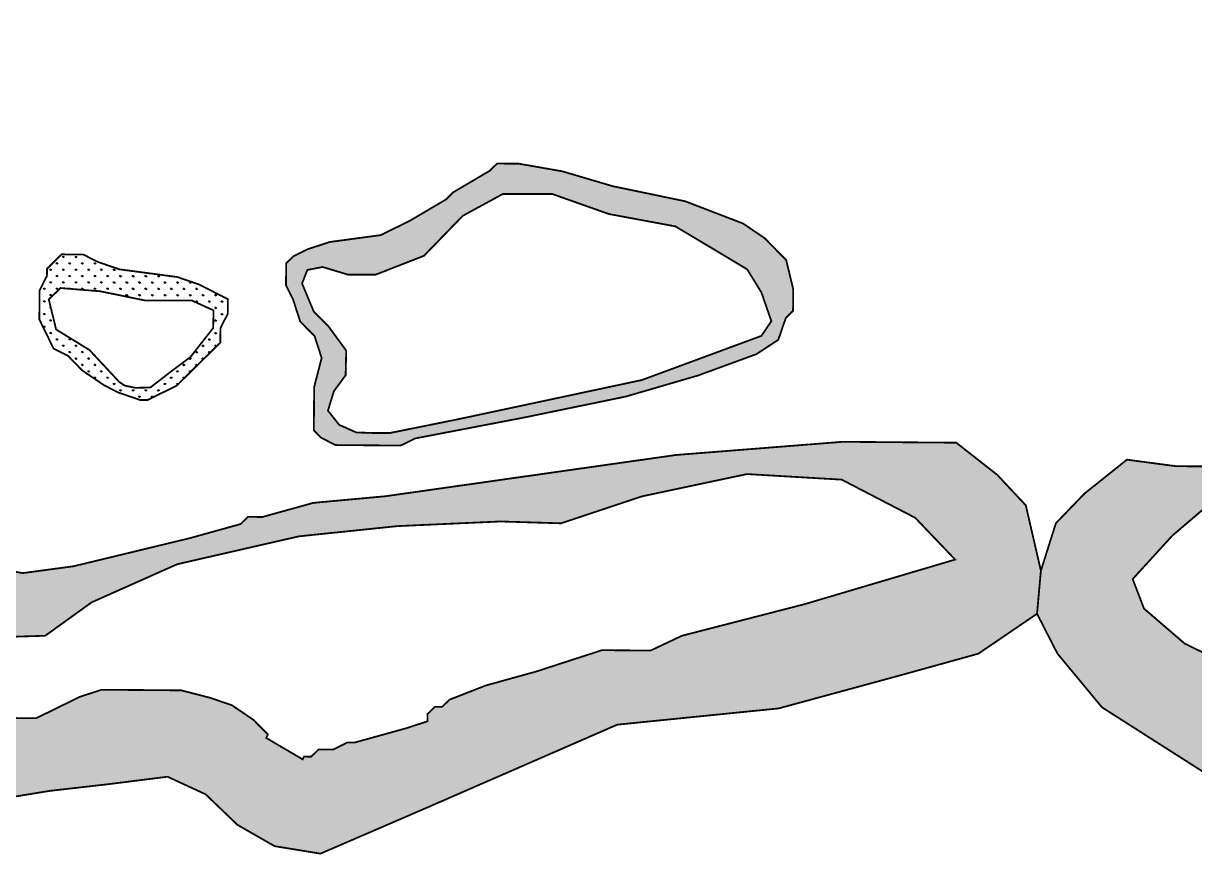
# Model space of a CAD drawing. Header units: metres. Extents: x 319750 to 415268, y 1725605 to 1842937.
# Drawn here: x 328729 to 329382, y 1808804 to 1809267 of the extents above; entities that cross this region are included whole.
import ezdxf

# ---------------------------------------------------------------- set-up
doc = ezdxf.new("R2010")
doc.units = ezdxf.units.M
doc.header["$MEASUREMENT"] = 0
doc.layers.add('MANGROOVES BUFFER ZONE', color=120, linetype='Continuous')
pattern_1 = [(90, (0, 0), (-3.535533904999999, 3.535533904999999), [0.9375, -6.133567814999999]), (45, (0, 0), (-3.535533905932738, 3.535533905932738), [0.9375, -4.0625]), (135, (0, 0), (-3.535533905932738, -3.535533905932737), [0.9375, -4.0625])]

msp = doc.modelspace()

# ---------------------------------------------------------------- hatches: boundary and pattern name
at = {"layer": 'MANGROOVES BUFFER ZONE'}
h = msp.add_hatch(dxfattribs=at)
h.set_pattern_fill('GRASS', color=256, scale=5)
h.set_pattern_definition(pattern_1)
h.paths.add_polyline_path([(330481.4557610971, 1809463.750901205), (330484.0827313615, 1809484.925946629), (330505.8888806485, 1809508.90592856), (330515.4290774217, 1809517.154746138), (330543.7850742908, 1809521.774897731), (330566.2634963294, 1809543.165558513), (330579.8777560892, 1809573.711987346), (330577.9323807377, 1809603.777009898), (330582.850312865, 1809606.705876327), (330605.9583215861, 1809632.486482275), (330629.0289674486, 1809683.778462431), (330637.0599768229, 1809773.056658309), (330656.1726895401, 1809834.397135124), (330678.299655521, 1809841.977408527), (330723.8009931833, 1809862.382746776), (330762.9383909177, 1809896.284592895), (330787.9748701449, 1809935.325627618), (330818.5449562368, 1809992.598452169), (330825.2703858614, 1810021.701079838), (330824.7674194599, 1810049.314983684), (330814.8660874939, 1810075.728501003), (330839.7994903695, 1810125.417766659), (330849.7172831171, 1810164.473629655), (330867.4677554243, 1810186.507479055), (330887.4317077303, 1810219.962129442), (330897.0388476098, 1810247.112309252), (330903.4705812349, 1810301.081018118), (330932.8680007905, 1810368.398108229), (330985.6410681062, 1810358.138403499), (331006.2497925198, 1810351.493530521), (331022.0770772791, 1810338.67520312), (331054.1540021523, 1810333.109299724), (331067.4261427392, 1810333.993313541), (331087.984511672, 1810336.753088851), (331129.3205863121, 1810366.281557404), (331165.5674220535, 1810393.212692887), (331185.1762755991, 1810425.808068319), (331202.0605805405, 1810434.318038552), (331226.8141014213, 1810437.979517923), (331282.5779963803, 1810473.73525074), (331313.6421157497, 1810502.42940566), (331316.9979881152, 1810531.933532177), (331315.7532745846, 1810554.861476139), (331301.2544344061, 1810574.662876457), (331283.0556001929, 1810582.249071724), (331260.0142664068, 1810585.071713209), (331234.315289314, 1810585.994659261), (331223.6071320471, 1810599.043769686), (331205.6352255271, 1810604.947567377), (331193.0755486081, 1810604.273470508), (331154.2010735532, 1810574.217209932), (331117.6429867848, 1810550.25561234), (331081.1168551252, 1810530.335412539), (331048.6632351404, 1810514.424746247), (330947.4531283282, 1810490.973001711), (330894.827586167, 1810479.263063244), (330882.6734562271, 1810475.317262279), (330874.5919221508, 1810475.38099416), (330850.2836622709, 1810467.489392231), (330838.097661411, 1810459.502192813), (330825.8797889673, 1810447.473510752), (330817.7026421313, 1810435.41304727), (330813.5343493191, 1810419.279319727), (330809.2705279359, 1810391.021396157), (330800.8702846605, 1810350.671143498), (330792.501912305, 1810314.362289293), (330779.965331326, 1810261.91970688), (330763.5473800029, 1810229.715982345), (330751.2975531144, 1810213.645986683), (330743.1204904672, 1810201.585522538), (330718.7484045587, 1810185.611124365), (330690.3355930425, 1810169.668507611), (330641.7190732827, 1810153.885303753), (330552.5673994619, 1810122.255165484), (330544.4221235458, 1810114.236100457), (330532.1405099262, 1810094.124705677), (330515.7862162541, 1810070.003778714), (330499.4001358509, 1810041.841452634), (330474.7412116632, 1809989.494468375), (330450.2098553439, 1809953.313077268), (330425.519144425, 1809896.924693891), (330404.9647705457, 1809852.628556078), (330404.9010287059, 1809844.54575917), (330388.1005421549, 1809763.845253851), (330371.4913653123, 1809707.393138593), (330351.0007339368, 1809671.179881877), (330326.3736806689, 1809622.874296072), (330322.3010848053, 1809618.864763227), (330318.2284047528, 1809614.855231045), (330314.0920663854, 1809602.762817102), (330318.1327913292, 1809602.730951494), (330305.8830486294, 1809586.660955167), (330287.0374622877, 1809547.088634447), (330293.7124158649, 1809526.515214917), (330303.9601560948, 1809510.484735886), (330310.1582964557, 1809486.910140437), (330311.644403587, 1809422.592036604), (330299.1156376955, 1809402.355042167), (330286.2822228807, 1809394.082671501), (330284.3564321958, 1809402.870161275), (330271.3315644024, 1809420.916244602), (330255.8656607982, 1809433.000431722), (330235.5396230328, 1809435.951917264), (330220.7421420719, 1809434.357146841), (330178.9941481921, 1809381.537475844), (330166.7762764124, 1809369.508877971), (330154.5901913637, 1809361.521679217), (330142.3723195839, 1809349.493081344), (330080.8236273011, 1809280.82596245), (330087.9385591878, 1809268.35264897), (330097.5528819552, 1809257.088368057), (330077.5895268226, 1809249.538202633), (330058.1139160798, 1809240.740984581), (330039.602031366, 1809227.958078812), (330033.2903868712, 1809216.322130885), (330036.7164371699, 1809209.084739082), (330026.9629838229, 1809202.697227532), (330018.0617255569, 1809209.729113195), (330006.1279785951, 1809210.817781815), (329993.2519407541, 1809207.318795575), (329947.0136015569, 1809173.201027002), (329878.0338499125, 1809137.370160909), (329801.0045193005, 1809105.644424486), (329790.7465669426, 1809101.79101726), (329801.2092968299, 1809098.525676866), (329800.1538317607, 1809080.594260817), (329777.989287263, 1809052.642341175), (329761.1019201415, 1809029.964363171), (329733.660050298, 1809019.943859578), (329723.5179435808, 1809009.166664212), (329711.5022646966, 1809029.558819034), (329707.5252815927, 1809037.673481551), (329707.5571525126, 1809041.714880005), (329699.4437475164, 1809037.737213432), (329691.3622134402, 1809037.800945313), (329687.2896175765, 1809033.791412467), (329687.2577466566, 1809029.750014013), (329658.6537102849, 1808989.559090724), (329654.5811144211, 1808985.549557879), (329654.5492435013, 1808981.508159425), (329654.5173725814, 1808977.466760971), (329654.4536307415, 1808969.383964063), (329666.3209224022, 1808936.957178941), (329674.0837472792, 1808896.47946252), (329666.002213203, 1808896.543194401), (329653.879954183, 1808896.63879189), (329649.8072741305, 1808892.629259709), (329637.6531441906, 1808888.683458744), (329621.521946958, 1808892.85232096), (329597.2774289179, 1808893.043515939), (329581.1143607653, 1808893.170979701), (329573.0647817978, 1808897.276109372), (329569.0239726653, 1808897.307975645), (329564.9832477215, 1808897.339841254), (329560.9424385889, 1808897.371707526), (329556.8698427253, 1808893.36217468), (329552.7335050218, 1808881.269844927), (329544.4926163459, 1808861.126584538), (329542.7462596856, 1808859.407305552), (329524.1417258402, 1808866.884814617), (329512.0039515299, 1808884.816266872), (329510.9485604453, 1808904.329858171), (329519.3922070138, 1808926.480456494), (329527.3081210476, 1808953.904996454), (329484.5620816863, 1808920.151719288), (329464.5083933421, 1808892.199799647), (329450.2596888936, 1808887.453237691), (329418.068226239, 1808901.165507671), (329376.9053844815, 1808921.206514857), (329354.2130334644, 1808940.720106155), (329347.8903049625, 1808957.183867202), (329370.054923445, 1808981.444020456), (329398.5522583576, 1809005.70417371), (329428.6327908739, 1809008.868560416), (329450.7974093563, 1809000.430232073), (329463.4629162013, 1808995.156290436), (329476.6560815962, 1809003.067202892), (329490.9047860447, 1809003.594618779), (329508.3198117161, 1809003.594618779), (329522.5685161647, 1809014.669917941), (329534.1785579405, 1809034.183509239), (329558.9818390958, 1809046.31360397), (329594.8673555077, 1809050.532750038), (329640.7797900763, 1809048.950574788), (329687.2198831948, 1809044.73142872), (329743.1591619356, 1809055.806691675), (329772.7119619173, 1809073.210728043), (329790.7465669429, 1809101.79101726), (329748.3153194882, 1809085.851688447), (329679.5267933633, 1809074.269213077), (329590.5344741421, 1809062.846067078), (329558.1765511059, 1809059.059595485), (329517.6414805697, 1809043.212576221), (329505.4873506297, 1809039.266775256), (329489.2605406373, 1809031.31144211), (329477.1064106974, 1809027.365641146), (329448.7892126049, 1809023.547303943), (329416.4312895687, 1809019.760832349), (329371.9829784323, 1809020.111356699), (329344.6876686236, 1809023.74264649), (329321.1238393341, 1809004.923104653), (329305.055502274, 1808988.305955923), (329296.7054688429, 1808961.845686895), (329294.5552192377, 1808937.868139936), (329305.9096898518, 1808915.679558556), (329330.7580901062, 1808885.707981836), (329398.2811794447, 1808842.660952813), (329433.7323312831, 1808828.889623193), (329459.629059753, 1808831.978372784), (329477.5784462447, 1808836.985567942), (329486.0589492487, 1808831.668370247), (329514.524899366, 1808812.863115804), (329536.0445666906, 1808814.714234198), (329556.0664416784, 1808822.870338847), (329577.7595302644, 1808835.938887143), (329590.2172078917, 1808849.173424965), (329604.4558332074, 1808850.287031201), (329634.8491103378, 1808846.614872946), (329657.4306837549, 1808847.907857316), (329681.059352731, 1808857.528632119), (329695.3771733808, 1808868.693934344), (329710.5334287804, 1808892.847075441), (329714.8663771428, 1808913.407889502), (329712.1525145617, 1808942.605495003), (329704.0541012835, 1808974.226129298), (329733.6005909009, 1808969.388736045), (329763.4584060921, 1808973.272980527), (329790.5038264561, 1808989.538559333), (329802.5920418429, 1809012.275333243), (329819.0311399034, 1809005.844927049), (329838.6415862155, 1809001.812910237), (329859.0591475525, 1809002.398684275), (329895.1049836869, 1809020.519725804), (329930.2409117088, 1809036.387478686), (330001.3099657369, 1809071.595251066), (330012.9567334796, 1809072.472727107), (330043.9676685589, 1809068.83548455), (330069.7147352461, 1809074.206150391), (330095.8842688997, 1809091.194020442), (330142.5600327273, 1809138.13366804), (330147.888947506, 1809137.364659779), (330166.2728899189, 1809135.889796382), (330191.7586184692, 1809150.143955912), (330203.9564155557, 1809164.619586881), (330214.4706440098, 1809185.549155427), (330234.0774850139, 1809192.502429853), (330271.8461350001, 1809220.874420448), (330310.815251552, 1809242.37737368), (330339.475921511, 1809248.209778118), (330360.3962604332, 1809256.526550961), (330392.9385946107, 1809284.673222423), (330426.088045555, 1809326.565579558), (330460.5606971602, 1809369.3049465), (330478.1083677419, 1809408.282323212)])
h.paths.add_polyline_path([(330366.4405091961, 1809404.81281359), (330379.6933062218, 1809456.73085584), (330366.4366619941, 1809537.908115421), (330354.7741650989, 1809564.396905837), (330341.5214420579, 1809584.528392346), (330339.9310679428, 1809607.838530808), (330346.8225164773, 1809631.678474769), (330365.9065619506, 1809652.339730569), (330390.8217818869, 1809655.518382523), (330469.2782159848, 1809568.635132579), (330464.5072416088, 1809549.033415361), (330450.1942444962, 1809522.544624945), (330433.2306731814, 1809483.341226715), (330430.0499989359, 1809452.084440266), (330438.0632314699, 1809420.051720935), (330433.848762647, 1809415.902511994), (330425.639744891, 1809399.800650059), (330417.4944689749, 1809391.781585032), (330425.5441321313, 1809387.676454697), (330421.4715362677, 1809383.666921851), (330421.4396653477, 1809379.625523397), (330417.3351143753, 1809371.574592762), (330401.012775812, 1809351.49506359), (330392.8037580561, 1809335.393201655), (330388.7310780036, 1809331.383669473), (330388.6992070837, 1809327.342271019), (330392.7400162162, 1809327.310404746), (330392.7081446324, 1809323.268922104), (330392.6762737125, 1809319.22752365), (330388.6354645799, 1809319.259389922), (330388.60359366, 1809315.217991468), (330388.5717227401, 1809311.176593014), (330388.5398518202, 1809307.13519456), (330384.4991268764, 1809307.167060168), (330380.4584019327, 1809307.198925777), (330372.3449969365, 1809303.221259204), (330368.3042719928, 1809303.253124813), (330356.1181869441, 1809295.265926058), (330331.8099270642, 1809287.374324129), (330307.5335381043, 1809283.524120654), (330299.452004028, 1809283.587852535), (330275.1436599593, 1809275.69625127), (330271.0710640957, 1809271.686718425), (330262.9576590994, 1809267.709051851), (330254.7805122634, 1809255.64858837), (330246.6353205361, 1809247.629522679), (330242.5626404837, 1809243.619990498), (330234.4492354874, 1809239.642323925), (330230.4085105437, 1809239.674189533), (330222.2951055475, 1809235.69652296), (330210.1409756076, 1809231.750721996), (330206.1002506638, 1809231.782587604), (330202.0275706114, 1809227.773055423), (330197.9868456676, 1809227.804921031), (330193.977907455, 1809231.878185758), (330189.9371825113, 1809231.910051366), (330185.8964575675, 1809231.941916975), (330185.8645866476, 1809227.900518521), (330169.5421638954, 1809207.820990013), (330165.4376971119, 1809199.770058713), (330165.4058261919, 1809195.728660259), (330165.373955272, 1809191.687261805), (330161.3012752196, 1809187.677729624), (330157.2605502759, 1809187.709595232), (330149.1790161996, 1809187.773327113), (330145.1382912558, 1809187.805192722), (330141.0974821233, 1809187.837058994), (330133.015948047, 1809187.900790875), (330128.9752231033, 1809187.932656484), (330112.7484131109, 1809179.977323338), (330104.6669632234, 1809180.041054555), (330104.6350923035, 1809175.999656101), (330104.6032213836, 1809171.958257647), (330104.5713504637, 1809167.916859193), (330104.5394795437, 1809163.875460739), (330096.3623327077, 1809151.814997257), (330075.9991850118, 1809131.767334358), (330067.8857800156, 1809127.789667785), (330071.8628473083, 1809119.675004604), (330067.7901672559, 1809115.665472423), (330067.7582963359, 1809111.624073969), (330063.6857004723, 1809107.614541123), (330055.5722954761, 1809103.63687455), (330047.4907613998, 1809103.700606431), (330035.4003732997, 1809107.837602375), (330027.3188392234, 1809107.901334256), (329991.0158040032, 1809116.270923632), (329986.9749948707, 1809116.302789905), (329942.3035872949, 1809088.363525077), (329934.1901822987, 1809084.385858503), (329926.0449063826, 1809076.366793476), (329913.9226473626, 1809076.462390966), (329909.8500514989, 1809072.45285812), (329905.8092423663, 1809072.484724393), (329901.7685174226, 1809072.516590001), (329877.460173354, 1809064.624988736), (329873.4194484102, 1809064.656854345), (329869.3468525466, 1809060.647321499), (329857.1607674979, 1809052.660122745), (329845.0066375579, 1809048.71432178), (329844.6969323368, 1809048.409405906), (329830.7609870418, 1809066.97887866), (329821.2190382899, 1809083.931713215), (329821.2190382899, 1809095.586782447), (329846.1342582261, 1809105.122738307), (329918.2294178176, 1809135.849755465), (329956.3974347795, 1809157.570549848), (329969.120057777, 1809166.576736417), (329991.9148775394, 1809167.106505708), (330008.348274826, 1809156.511011265), (330024.7817460973, 1809151.213245941), (330047.0464658161, 1809150.153707359), (330059.7690888137, 1809157.570549848), (330068.2509114633, 1809176.112692277), (330082.0338085325, 1809193.065526833), (330103.7683542232, 1809204.190826773), (330126.563100001, 1809203.131288191), (330144.5869453873, 1809202.071713402), (330154.6590681674, 1809210.54813068), (330175.3333397865, 1809246.043143871), (330190.899045055, 1809258.912171178), (330228.5369619735, 1809264.209936503), (330243.3800591296, 1809285.400961595), (330259.8135304009, 1809310.830213428), (330270.4157532245, 1809337.319003844), (330282.6082761786, 1809348.444303785), (330299.0417474498, 1809350.033611658), (330319.1859930101, 1809356.920721062), (330336.6796643683, 1809368.046021002)], flags=16)
h.paths.add_polyline_path([(330248.0585526886, 1809369.240101868), (330247.058502125, 1809358.246809776), (330130.7225912145, 1809302.280985459), (330127.3892126437, 1809308.27734964), (330128.722564072, 1809314.273677615), (330137.0560474911, 1809321.935672364), (330151.0563854574, 1809333.928328315), (330156.7231660199, 1809345.254753761), (330160.0566185753, 1809357.247409712), (330200.0574573624, 1809383.897788451), (330221.7246030336, 1809384.564055161), (330241.0584206978, 1809377.568327121)], flags=16)
h.paths.add_polyline_path([(330481.5271152449, 1809566.496178204), (330431.7806479543, 1809630.110021673), (330423.7570122647, 1809644.543410774), (330409.3144680235, 1809658.442215157), (330378.8247263879, 1809680.35960927), (330376.6850902039, 1809693.189280425), (330391.1276344451, 1809693.723865142), (330399.1511961501, 1809678.221306607), (330413.5937403913, 1809683.567008956), (330418.942830851, 1809699.604116002), (330426.4315574946, 1809719.917792169), (330441.4090107818, 1809716.175807766), (330447.2930102875, 1809692.120147196), (330456.386464069, 1809680.894157781), (330459.5959183448, 1809691.051013968), (330463.8751907126, 1809708.157254243), (330470.2940992642, 1809740.766016848), (330477.2478428772, 1809782.462466204), (330467.0846449884, 1809793.688455619), (330459.0610092988, 1809780.858784464), (330459.0610092988, 1809753.595688002), (330453.7119188391, 1809733.816596553), (330440.8741017358, 1809727.936345693), (330430.1759208164, 1809729.540063639), (330407.9243703659, 1809735.74660488), (330397.2261894465, 1809743.765158403), (330396.1563713545, 1809767.820818973), (330410.5989155957, 1809822.881524201), (330435.2047317104, 1809871.527430059), (330463.0199281162, 1809901.99789), (330482.8115628172, 1809912.154746187), (330534.1627572458, 1809913.758464133), (330590.8631161187, 1809912.689294698), (330628.306675352, 1809915.89673059), (330692.0145948835, 1809947.978416334), (330696.6323556034, 1809943.286462305), (330716.7086650201, 1809926.961539118), (330716.6767941001, 1809922.920140664), (330716.6449231802, 1809918.87874221), (330712.5723273166, 1809914.869209365), (330708.531518184, 1809914.901075637), (330704.4589223203, 1809910.891542792), (330700.4181973766, 1809910.9234084), (330696.3773882441, 1809910.955274672), (330692.3366633003, 1809910.987140281), (330680.2781461201, 1809919.165534679), (330676.2373369876, 1809919.197400951), (330672.1966120438, 1809919.22926656), (330668.1240161802, 1809915.219733714), (330668.0921452602, 1809911.17833526), (330668.0602743403, 1809907.136936806), (330668.0284034205, 1809903.095538352), (330672.0691283642, 1809903.063672744), (330672.0372574443, 1809899.02227429), (330672.0053865244, 1809894.980875836), (330676.0461114681, 1809894.949010227), (330671.9735156044, 1809890.939477382), (330667.9009190769, 1809886.929860347), (330663.8601099443, 1809886.96172662), (330655.7467049481, 1809882.984060047), (330647.6971259806, 1809887.089189718), (330643.6244459281, 1809883.079657536), (330639.5837209843, 1809883.111523145), (330635.5429118518, 1809883.143389417), (330631.4703159882, 1809879.133856572), (330627.3977201245, 1809875.124323726), (330619.2205732884, 1809863.063860245), (330606.9389596689, 1809842.952465465), (330598.7618128328, 1809830.892001983), (330594.5935200206, 1809814.75827444), (330590.4253113972, 1809798.624546232), (330590.3934404773, 1809794.583147778), (330590.2978277176, 1809782.458952416), (330590.2022149578, 1809770.334757054), (330590.1703440379, 1809766.2933586), (330590.0747312781, 1809754.169163238), (330590.0109894383, 1809746.08636633), (330589.8197639188, 1809721.837975606), (330589.6604093192, 1809701.630983335), (330589.5966674794, 1809693.548186427), (330585.5240716157, 1809689.538653582), (330577.3469247796, 1809677.478190101), (330573.2105028874, 1809665.385861011), (330569.1379070237, 1809661.376328166), (330565.0653111601, 1809657.36679532), (330561.0245020275, 1809657.398661593), (330552.9110970313, 1809653.42099502), (330540.6613543316, 1809637.350998693), (330536.588758468, 1809633.341465848), (330532.5160784155, 1809629.331933666), (330532.4842074956, 1809625.290535212), (330532.3885947359, 1809613.16633985), (330532.2929813122, 1809601.042060299), (330536.2700486049, 1809592.927397119), (330536.2043944198, 1809584.602104882), (330522.1802027387, 1809571.841880552), (330498.1092956701, 1809565.427044975)], flags=16)
h.paths.add_polyline_path([(330487.5301560584, 1809945.907733703), (330479.9962987761, 1809955.050200453), (330481.0725535329, 1809964.192630998), (330488.0682464445, 1809970.108291533), (330503.1358870245, 1809989.468766761), (330517.1273468323, 1810015.82048046), (330534.885587312, 1810062.07044025), (330548.8770471199, 1810093.262272756), (330580.6267474074, 1810113.698289713), (330683.4097055524, 1810135.747691674), (330717.3119153535, 1810132.520957871), (330721.6170083655, 1810118.00060145), (330714.0831510831, 1810073.901833733), (330664.5751363312, 1809961.503668059), (330626.3678335181, 1809941.067651102), (330586.0080211915, 1809927.622872615), (330545.6482088648, 1809931.925220558), (330517.6654372184, 1809949.134503712), (330500.4452871248, 1809945.907733703)], flags=16)
h.paths.add_polyline_path([(330713.6302170334, 1809944.160928808), (330706.5348667933, 1809955.641447892), (330750.7965557695, 1810046.134819216), (330757.5540920809, 1810047.823114872), (330770.7312028059, 1810042.082873433), (330773.0963442142, 1810028.23874043), (330743.3757226593, 1809953.215398856), (330732.7543909853, 1809934.561735218), (330722.0771189266, 1809938.758346501)], flags=16)
h.paths.add_polyline_path([(330784.5030021771, 1810165.502753076), (330786.1271132942, 1810219.06466596), (330803.9924095678, 1810296.97293909), (330828.35415031, 1810347.288711642), (330846.7607922944, 1810364.060623757), (330859.7537552164, 1810361.355476642), (330867.2102177993, 1810340.667392655), (330829.9782614272, 1810224.474960191), (330820.5919023501, 1810199.308897714), (330801.2855330443, 1810171.45407673)], flags=16)
h.paths.add_polyline_path([(330840.810946447, 1810395.511475502), (330829.2366392589, 1810412.861999088), (330833.3217019108, 1810431.233139579), (330865.6617257499, 1810451.985707446), (330894.9379710963, 1810464.573340075), (330920.4696311668, 1810468.6558439), (330946.0012912374, 1810461.511489361), (330966.7670078885, 1810443.14034887), (330988.5539347139, 1810421.707357664), (331008.9792479735, 1810420.006317421), (331021.9153166969, 1810427.490865526), (331018.511060828, 1810440.418691722), (331010.6814129003, 1810451.305320313), (331019.1919415956, 1810475.459968667), (331032.808817102, 1810489.0682182), (331040.9789424058, 1810490.088835105), (331052.8936529853, 1810481.923863661), (331052.8936529853, 1810459.470255551), (331042.6810333479, 1810437.016647441), (331050.1702778841, 1810428.171288865), (331061.4041816806, 1810427.490865526), (331082.8507790993, 1810435.996030536), (331085.2337508091, 1810445.521812451), (331068.2126194338, 1810461.511489361), (331067.5318126509, 1810483.284710338), (331079.1061198389, 1810494.51149629), (331105.3185866925, 1810510.161015839), (331189.9787819692, 1810555.835007213), (331188.887878251, 1810539.481819937), (331161.6152852951, 1810504.049877966), (331136.5244997756, 1810484.971159478), (331109.2519068198, 1810468.072851477), (331104.34287708, 1810454.445195414), (331105.979195665, 1810447.35880702), (331136.5244997756, 1810468.617972202), (331179.0697447868, 1810493.147753116), (331234.1603455654, 1810524.763922424), (331256.5239087816, 1810536.756252518), (331273.8436062688, 1810536.254553237), (331267.0235888555, 1810532.910981049), (331271.0324428793, 1810528.837716987), (331271.0005719594, 1810524.796318533), (331246.6285702397, 1810508.821919696), (331201.9571626639, 1810480.882654867), (331197.9163535314, 1810480.91452114), (331193.9074995076, 1810484.987785202), (331193.9393704275, 1810489.029183656), (331181.7852404875, 1810485.083382692), (331141.1545578556, 1810457.112252255), (331145.1315402956, 1810448.997505549), (331145.0996693756, 1810444.956107095), (331136.9862643794, 1810440.978440522), (331136.9225225396, 1810432.895643614), (331120.6639258161, 1810420.89891135), (331108.4459698475, 1810408.870314142), (331088.1784349114, 1810400.946846604), (331076.0243049714, 1810397.001045639), (331067.8790290553, 1810388.981980613), (331059.733837328, 1810380.962914921), (331055.6930281955, 1810380.994781194), (331051.6523032517, 1810381.026646802), (331047.6433650391, 1810385.099911529), (331035.552976939, 1810389.236907473), (331027.5033137826, 1810393.342037807), (331023.4944597588, 1810397.41530187), (331011.4040716587, 1810401.552297814), (331007.3632625262, 1810401.584164086), (330995.2410035061, 1810401.679761576), (330979.1098904623, 1810405.848623128), (330938.7979170295, 1810418.291477231), (330922.6667197968, 1810422.460339447), (330918.625994853, 1810422.492205055), (330914.5851857205, 1810422.524071328), (330906.503735833, 1810422.587802545), (330902.4310557806, 1810418.578270364), (330898.3903308368, 1810418.610135972), (330894.3495217043, 1810418.642002244), (330894.3176507844, 1810414.60060379), (330890.2769258406, 1810414.632469399), (330890.2601060676, 1810412.499634669), (330882.3423797491, 1810415.583656236), (330870.768072561, 1810406.73829766), (330857.4916004461, 1810394.490858597)], flags=16)
h = msp.add_hatch(dxfattribs=at)
h.set_pattern_fill('GRASS', color=256, scale=5)
h.set_pattern_definition(pattern_1)
h.paths.add_polyline_path([(329142.6477194781, 1809147.21114792), (329130.5892022979, 1809155.389542317), (329098.3587629413, 1809167.768664539), (329058.0149185886, 1809176.170120189), (329029.7933332558, 1809184.475978348), (329005.5806861357, 1809188.708571781), (328993.4583429269, 1809188.804169935), (328989.3857470632, 1809184.794637089), (328969.0863412071, 1809172.829771098), (328965.0137453435, 1809168.820238252), (328944.7143394874, 1809156.855372261), (328928.487529495, 1809148.900039115), (328900.1703314026, 1809145.081701912), (328888.0162014626, 1809141.135900947), (328879.9027964664, 1809137.158234375), (328875.8302006028, 1809133.148701529), (328875.734587843, 1809121.024506167), (328879.7115709469, 1809112.90984365), (328883.6567673197, 1809100.753782016), (328891.6744753674, 1809092.607253891), (328895.6196717401, 1809080.451192256), (328891.4513789279, 1809064.317464713), (328891.3557655042, 1809052.193185162), (328891.2601527445, 1809040.0689898), (328895.2690909571, 1809035.995725073), (328903.3187541135, 1809031.890594738), (328911.4002040009, 1809031.826863521), (328939.6855311735, 1809031.603802269), (328947.7989361697, 1809035.581468842), (329008.5059282184, 1809047.227676093), (329065.1721959872, 1809058.905833141), (329105.6753949395, 1809070.711369762), (329138.0970598157, 1809082.580638264), (329150.2830606755, 1809090.567837682), (329154.419398379, 1809102.660167436), (329158.4920784315, 1809106.669699617), (329158.5876911912, 1809118.793894979), (329154.6743657383, 1809134.991355068)])
h.paths.add_polyline_path([(328952.6664306589, 1809137.371357723), (328974.3390511945, 1809159.686621897), (328996.6683595161, 1809171.82873709), (329024.251762002, 1809171.82873709), (329055.7755871419, 1809160.671105003), (329092.8817023699, 1809153.779650853), (329114.8827407831, 1809140.653016349), (329132.943208573, 1809129.823557365), (329140.8242018503, 1809117.025132171), (329146.406565923, 1809100.945012145), (329140.8242018503, 1809092.740901786), (329074.1644728094, 1809068.128498297), (328971.0553163264, 1809046.141407226), (328933.6207832209, 1809038.593606869), (328925.083028173, 1809038.593606869), (328914.9034796758, 1809038.921779973), (328905.3806929491, 1809043.187921704), (328899.1415671058, 1809051.063895165), (328902.4253019739, 1809061.893354149), (328908.9927717101, 1809070.753810715), (328909.321115603, 1809084.536755221), (328899.4699849834, 1809097.991526623), (328891.2606478131, 1809106.195673188), (328884.6931780769, 1809121.947583904), (328887.6484950674, 1809129.495384261), (328896.1862501153, 1809131.136213574), (328910.3062952512, 1809126.870071843), (328925.7397899436, 1809126.870071843)], flags=16)
h = msp.add_hatch(dxfattribs=at)
h.set_pattern_fill('GRASS', color=256, scale=5)
h.set_pattern_definition(pattern_1)
h.paths.add_polyline_path([(328815.155079474, 1809125.543892733), (328782.8608982776, 1809129.840218047), (328770.7705101775, 1809133.97721399), (328762.7208470211, 1809138.082344325), (328750.5985880011, 1809138.177941815), (328742.453312085, 1809130.158876788), (328742.4214411651, 1809126.117478334), (328738.3168901927, 1809118.066547698), (328738.221277433, 1809105.942352336), (328738.1894065131, 1809101.900953882), (328742.1664738057, 1809093.786290702), (328746.1434569097, 1809085.671628185), (328754.193120066, 1809081.56649785), (328762.2109123025, 1809073.419969061), (328774.2694294826, 1809065.241574663), (328782.319092639, 1809061.136444328), (328794.4094807391, 1809056.999448385), (328798.4502056828, 1809056.967582776), (328806.5636106791, 1809060.945249349), (328814.6770156752, 1809064.922915922), (328826.894887455, 1809076.951513795), (328839.1127592348, 1809088.980111667), (328839.1765010746, 1809097.062908575), (328843.281052047, 1809105.113839211), (328843.3447938868, 1809113.196636119), (328835.2951307305, 1809117.301766454), (328827.2454675741, 1809121.406896789)])
h.paths.add_polyline_path([(328797.2800138375, 1809112.458804738), (328823.2684551598, 1809112.458804738), (328835.3417888368, 1809106.937176406), (328835.1371472848, 1809097.121020672), (328822.4498889517, 1809080.965193457), (328810.1719137226, 1809071.762515776), (328800.1448475966, 1809063.991359298), (328791.7549138868, 1809063.786866614), (328785.8205308319, 1809065.013895132), (328782.7509815362, 1809067.058930594), (328766.1756816838, 1809084.850771696), (328747.5540402959, 1809096.302977523), (328743.4614312093, 1809113.072318997), (328750.0096649356, 1809119.411918066), (328772.3147062907, 1809117.571411495)], flags=16)
h = msp.add_hatch(dxfattribs=at)
h.set_pattern_fill('GRASS', color=256, scale=5)
h.set_pattern_definition(pattern_1)
h.paths.add_polyline_path([(328815.0586740816, 1808965.467341577), (328882.9566842709, 1808981.006685624), (328937.8970962025, 1808986.70442097), (328995.4290425826, 1808989.294323713), (329029.1189164277, 1808988.258355375), (329074.2114530645, 1809003.279697149), (329132.779998427, 1809015.711172386), (329185.6472123938, 1809012.603303577), (329226.5933531007, 1808991.366224184), (329248.8804901696, 1808968.05724432), (329164.9149368062, 1808943.194293845), (329096.4985901334, 1808925.583049328), (329079.0500984227, 1808917.338563549), (329068.0974380699, 1808917.424937452), (329051.9343699174, 1808917.552401214), (329039.7802399775, 1808913.60660025), (329015.4719800975, 1808905.714998321), (328987.1229110851, 1808897.855262664), (328966.855376149, 1808889.931795127), (328962.7827802853, 1808885.922262281), (328958.7419711528, 1808885.954128554), (328954.6693752892, 1808881.944595708), (328954.6375043693, 1808877.903197254), (328942.4833744293, 1808873.95739629), (328914.1343054169, 1808866.097660633), (328910.0934962843, 1808866.129526906), (328901.9801754769, 1808862.151859669), (328897.9393663444, 1808862.183725941), (328893.8986414007, 1808862.21559155), (328889.8259613482, 1808858.206059368), (328885.7852364045, 1808858.237924977), (328885.0046875493, 1808856.70687465), (328864.715026747, 1808868.634424578), (328865.6770560679, 1808870.521449709), (328857.6592638314, 1808878.667978498), (328845.6007466513, 1808886.846372896), (328833.5103585512, 1808890.98336884), (328817.3791613185, 1808895.152231056), (328805.2569022985, 1808895.247828545), (328785.0531092022, 1808895.407157916), (328772.9308501822, 1808895.502755405), (328760.7767202423, 1808891.556954441), (328744.5499102499, 1808883.601621295), (328736.4365052537, 1808879.623954722), (328732.3957803099, 1808879.65582033), (328712.1919872136, 1808879.815149701), (328691.9881941173, 1808879.974479071), (328674.7835728236, 1808877.245853647), (328674.5318529941, 1808878.917514638), (328624.2561734758, 1808873.219779291), (328580.7184983204, 1808871.665844887), (328530.4428927868, 1808873.737745358), (328498.8262169065, 1808875.809645829), (328483.2770842005, 1808888.759087132), (328497.2712814405, 1808922.945644035), (328511.2568192821, 1808942.113655681), (328510.6321200494, 1808942.029420217), (328482.3467928768, 1808942.252481468), (328474.3290848291, 1808950.399009593), (328462.3023543801, 1808962.618803109), (328458.8855282016, 1808966.090503133), (328454.0296789731, 1808938.434143602), (328448.744885423, 1808913.786958245), (328441.5567556452, 1808894.074358761), (328440.0021794727, 1808877.632918051), (328445.2776297696, 1808853.473070809), (328459.4244230343, 1808838.036953634), (328479.4651348399, 1808825.804569686), (328513.620169401, 1808815.875746707), (328551.4726473434, 1808815.174783719), (328644.1648769646, 1808822.895805062), (328744.1993301308, 1808839.1462383), (328776.6459101064, 1808842.844110176), (328809.7038540442, 1808847.010657831), (328830.9718551994, 1808837.183463473), (328848.6064383303, 1808820.214144074), (328869.4076168257, 1808808.304462935), (328894.970834294, 1808804.139346499), (328951.2164997953, 1808828.419965746), (329060.4399389126, 1808876.024120849), (329150.4613937757, 1808885.088983607), (329217.7045992192, 1808903.360710469), (329261.859557308, 1808915.603735161), (329294.5552192377, 1808937.868139936), (329296.7054688429, 1808961.845686895), (329288.2874244078, 1808998.305746874), (329272.3119682032, 1809015.335772209), (329249.4963680189, 1809033.202249174), (329186.2036441928, 1809033.701382668), (329093.2024709478, 1809026.351500732), (328931.3809006579, 1809003.377744972), (328890.9414435453, 1808999.655005259), (328862.5924587217, 1808991.795268939), (328854.5109246454, 1808991.85900082), (328850.4383287817, 1808987.849467974), (328822.0892597694, 1808979.989732318), (328757.3095876682, 1808964.333992886), (328728.9924737645, 1808960.515655019), (328704.7797424556, 1808964.748249116), (328692.6893543555, 1808968.88524506), (328676.7175117225, 1808993.261099546), (328668.7316745947, 1809005.449026125), (328664.8820909817, 1809029.729283122), (328660.9369787977, 1809041.885344093), (328655.4114884456, 1809041.928918727), (328654.9022446847, 1809030.732514161), (328667.3415804434, 1808978.41678288), (328685.4823215825, 1808938.532490631), (328707.2511221679, 1808924.547117196), (328741.459258512, 1808925.583049328), (328767.3746029965, 1808944.230262184)])

# ---------------------------------------------------------------- linework, layer by layer
at = {"layer": 'MANGROOVES BUFFER ZONE', "const_width": 1}
for points in [[(329142.6477194781, 1809147.21114792), (329130.5892022979, 1809155.389542317), (329098.3587629413, 1809167.768664539), (329058.0149185886, 1809176.170120189), (329029.7933332558, 1809184.475978348), (329005.5806861357, 1809188.708571781), (328993.4583429269, 1809188.804169935), (328989.3857470632, 1809184.794637089), (328969.0863412071, 1809172.829771098), (328965.0137453435, 1809168.820238252), (328944.7143394874, 1809156.855372261), (328928.487529495, 1809148.900039115), (328900.1703314026, 1809145.081701912), (328888.0162014626, 1809141.135900947), (328879.9027964664, 1809137.158234375), (328875.8302006028, 1809133.148701529), (328875.734587843, 1809121.024506167), (328879.7115709469, 1809112.90984365), (328883.6567673197, 1809100.753782016), (328891.6744753674, 1809092.607253891), (328895.6196717401, 1809080.451192256), (328891.4513789279, 1809064.317464713), (328891.3557655042, 1809052.193185162), (328891.2601527445, 1809040.0689898), (328895.2690909571, 1809035.995725073), (328903.3187541135, 1809031.890594738), (328911.4002040009, 1809031.826863521), (328939.6855311735, 1809031.603802269), (328947.7989361697, 1809035.581468842), (329008.5059282184, 1809047.227676093), (329065.1721959872, 1809058.905833141), (329105.6753949395, 1809070.711369762), (329138.0970598157, 1809082.580638264), (329150.2830606755, 1809090.567837682), (329154.419398379, 1809102.660167436), (329158.4920784315, 1809106.669699617), (329158.5876911912, 1809118.793894979), (329154.6743657383, 1809134.991355068), (329142.6477194781, 1809147.21114792)], [(328952.6664306589, 1809137.371357723), (328974.3390511945, 1809159.686621897), (328996.6683595161, 1809171.82873709), (329024.251762002, 1809171.82873709), (329055.7755871419, 1809160.671105003), (329092.8817023699, 1809153.779650853), (329114.8827407831, 1809140.653016349), (329132.943208573, 1809129.823557365), (329140.8242018503, 1809117.025132171), (329146.406565923, 1809100.945012145), (329140.8242018503, 1809092.740901786), (329074.1644728094, 1809068.128498297), (328971.0553163264, 1809046.141407226), (328933.6207832209, 1809038.593606869), (328925.083028173, 1809038.593606869), (328914.9034796758, 1809038.921779973), (328905.3806929491, 1809043.187921704), (328899.1415671058, 1809051.063895165), (328902.4253019739, 1809061.893354149), (328908.9927717101, 1809070.753810715), (328909.321115603, 1809084.536755221), (328899.4699849834, 1809097.991526623), (328891.2606478131, 1809106.195673188), (328884.6931780769, 1809121.947583904), (328887.6484950674, 1809129.495384261), (328896.1862501153, 1809131.136213574), (328910.3062952512, 1809126.870071843), (328925.7397899436, 1809126.870071843), (328952.6664306589, 1809137.371357723)], [(328815.155079474, 1809125.543892733), (328782.8608982776, 1809129.840218047), (328770.7705101775, 1809133.97721399), (328762.7208470211, 1809138.082344325), (328750.5985880011, 1809138.177941815), (328742.453312085, 1809130.158876788), (328742.4214411651, 1809126.117478334), (328738.3168901927, 1809118.066547698), (328738.221277433, 1809105.942352336), (328738.1894065131, 1809101.900953882), (328742.1664738057, 1809093.786290702), (328746.1434569097, 1809085.671628185), (328754.193120066, 1809081.56649785), (328762.2109123025, 1809073.419969061), (328774.2694294826, 1809065.241574663), (328782.319092639, 1809061.136444328), (328794.4094807391, 1809056.999448385), (328798.4502056828, 1809056.967582776), (328806.5636106791, 1809060.945249349), (328814.6770156752, 1809064.922915922), (328826.894887455, 1809076.951513795), (328839.1127592348, 1809088.980111667), (328839.1765010746, 1809097.062908575), (328843.281052047, 1809105.113839211), (328843.3447938868, 1809113.196636119), (328835.2951307305, 1809117.301766454), (328827.2454675741, 1809121.406896789), (328815.155079474, 1809125.543892733)], [(328797.2800138375, 1809112.458804738), (328823.2684551598, 1809112.458804738), (328835.3417888368, 1809106.937176406), (328835.1371472848, 1809097.121020672), (328822.4498889517, 1809080.965193457), (328810.1719137226, 1809071.762515776), (328800.1448475966, 1809063.991359298), (328791.7549138868, 1809063.786866614), (328785.8205308319, 1809065.013895132), (328782.7509815362, 1809067.058930594), (328766.1756816838, 1809084.850771696), (328747.5540402959, 1809096.302977523), (328743.4614312093, 1809113.072318997), (328750.0096649356, 1809119.411918066), (328772.3147062907, 1809117.571411495), (328797.2800138375, 1809112.458804738)]]:
    msp.add_lwpolyline(points, close=True, dxfattribs=at)
for points in [[(328644.1648769646, 1808822.895805062), (328744.1993301308, 1808839.1462383), (328776.6459101064, 1808842.844110176), (328809.7038540442, 1808847.010657831), (328830.9718551994, 1808837.183463473), (328848.6064383303, 1808820.214144074), (328869.4076168257, 1808808.304462935), (328894.970834294, 1808804.139346499), (328951.2164997953, 1808828.419965746), (329060.4399389126, 1808876.024120849), (329150.4613937757, 1808885.088983607), (329217.7045992192, 1808903.360710469), (329261.859557308, 1808915.603735161), (329294.5552192377, 1808937.868139936), (329296.7054688429, 1808961.845686895), (329288.2874244078, 1808998.305746874), (329272.3119682032, 1809015.335772209), (329249.4963680189, 1809033.202249174), (329186.2036441928, 1809033.701382668), (329093.2024709478, 1809026.351500732), (328931.3809006579, 1809003.377744972), (328890.9414435453, 1808999.655005259), (328862.5924587217, 1808991.795268939), (328854.5109246454, 1808991.85900082), (328850.4383287817, 1808987.849467974), (328822.0892597694, 1808979.989732318), (328757.3095876682, 1808964.333992886), (328728.9924737645, 1808960.515655019), (328704.7797424556, 1808964.748249116)], [(329416.4312895687, 1809019.760832349), (329371.9829784323, 1809020.111356699), (329344.6876686236, 1809023.74264649), (329321.1238393341, 1809004.923104653), (329305.055502274, 1808988.305955923), (329296.7054688429, 1808961.845686895), (329294.5552192377, 1808937.868139936), (329305.9096898518, 1808915.679558556), (329330.7580901062, 1808885.707981836), (329398.2811794447, 1808842.660952813)], [(328707.2511221679, 1808924.547117196), (328741.459258512, 1808925.583049328), (328767.3746029965, 1808944.230262184), (328815.0586740816, 1808965.467341577), (328815.0586740816, 1808965.467341577), (328882.9566842709, 1808981.006685624), (328937.8970962025, 1808986.70442097), (328995.4290425826, 1808989.294323713), (329029.1189164277, 1808988.258355375), (329074.2114530645, 1809003.279697149), (329132.779998427, 1809015.711172386), (329185.6472123938, 1809012.603303577), (329226.5933531007, 1808991.366224184), (329248.8804901696, 1808968.05724432), (329164.9149368062, 1808943.194293845), (329096.4985901334, 1808925.583049328), (329079.0500984227, 1808917.338563549), (329068.0974380699, 1808917.424937452), (329051.9343699174, 1808917.552401214), (329039.7802399775, 1808913.60660025), (329015.4719800975, 1808905.714998321), (328987.1229110851, 1808897.855262664), (328966.855376149, 1808889.931795127), (328962.7827802853, 1808885.922262281), (328958.7419711528, 1808885.954128554), (328954.6693752892, 1808881.944595708), (328954.6375043693, 1808877.903197254), (328942.4833744293, 1808873.95739629), (328914.1343054169, 1808866.097660633), (328910.0934962843, 1808866.129526906), (328901.9801754769, 1808862.151859669), (328897.9393663444, 1808862.183725941), (328893.8986414007, 1808862.21559155), (328889.8259613482, 1808858.206059368), (328885.7852364045, 1808858.237924977), (328885.0046875493, 1808856.70687465), (328864.715026747, 1808868.634424578), (328865.6770560679, 1808870.521449709), (328857.6592638314, 1808878.667978498), (328845.6007466513, 1808886.846372896), (328833.5103585512, 1808890.98336884), (328817.3791613185, 1808895.152231056), (328805.2569022985, 1808895.247828545), (328785.0531092022, 1808895.407157916), (328772.9308501822, 1808895.502755405), (328760.7767202423, 1808891.556954441), (328744.5499102499, 1808883.601621295), (328736.4365052537, 1808879.623954722), (328732.3957803099, 1808879.65582033), (328712.1919872136, 1808879.815149701)], [(329418.068226239, 1808901.165507671), (329376.9053844815, 1808921.206514857), (329354.2130334644, 1808940.720106155), (329347.8903049625, 1808957.183867202), (329370.054923445, 1808981.444020456), (329398.5522583576, 1809005.70417371)]]:
    msp.add_lwpolyline(points, dxfattribs=at)

doc.saveas('drawing.dxf')
